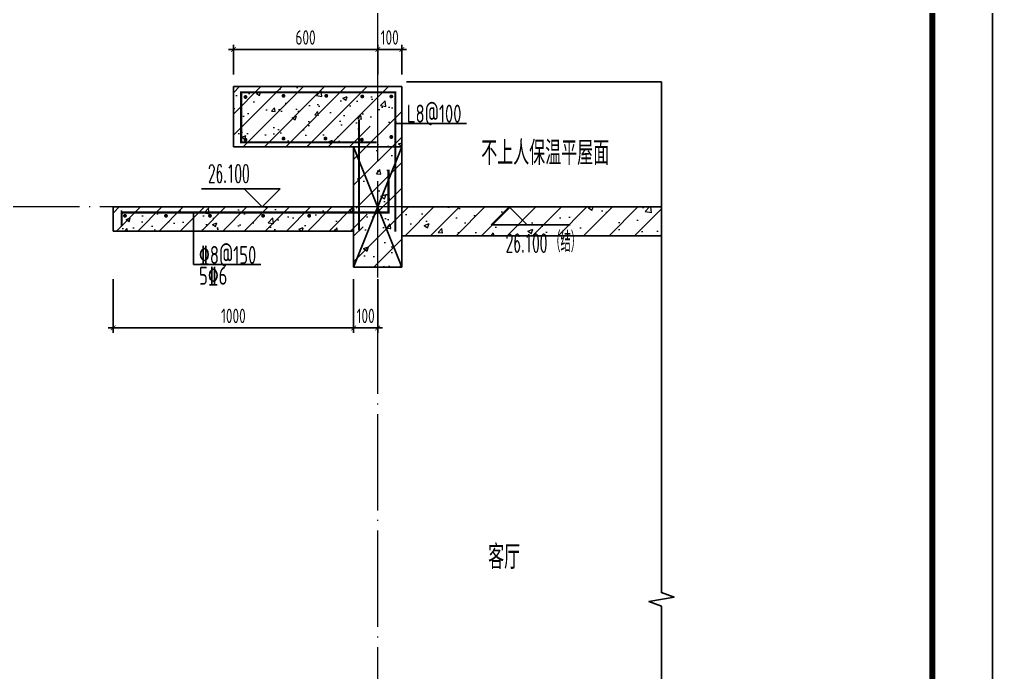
# Model space of a CAD drawing. Extents: x -1058961 to 23600, y -449123 to 2751847.
# Drawn here: x 18243 to 22289, y -20195 to -17481 of the extents above; entities that cross this region are included whole.
import ezdxf

# ---------------------------------------------------------------- set-up
doc = ezdxf.new("R2010")
doc.units = 0
doc.header["$LTSCALE"] = 1000
doc.linetypes.add('DOTE', pattern=[2.4200000000000004, 2, -0.2, 0.02, -0.2])
doc.layers.get('0').update_dxf_attribs({"linetype": 'CONTINUOUS'})
doc.layers.get('DEFPOINTS').update_dxf_attribs({"linetype": 'CONTINUOUS'})
for name, color, linetype in [('DIM', 2, 'CONTINUOUS'), ('DIM_ELEV', 3, 'CONTINUOUS'), ('DIM_SYMB', 3, 'CONTINUOUS'), ('PUB_TEXT', 2, 'CONTINUOUS'), ('REIN', 6, 'CONTINUOUS'), ('S-大样-砼线', 7, 'CONTINUOUS'), ('S-引出线', 40, 'CONTINUOUS'), ('TEXT', 2, 'CONTINUOUS'), ('WALL', 5, 'CONTINUOUS'), ('yichutu', 7, 'CONTINUOUS')]:
    doc.layers.add(name, color=color, linetype=linetype)
for name, color, linetype, lineweight in [('DOTE', 19, 'DOTE', 9), ('PUB_HATCH', 8, 'CONTINUOUS', 9), ('图框', 9, 'CONTINUOUS', 18)]:
    doc.layers.add(name, color=color, linetype=linetype, lineweight=lineweight)
doc.styles.add('_TCH_DIM', font='SIMPLEX.shx', dxfattribs={"width": 0.7, "bigfont": 'GBCBIG.shx'})
doc.styles.add('TSSD_DIMENSION', font='Tssdeng.shx', dxfattribs={"width": 0.7, "bigfont": 'tssdchn.shx'})
doc.styles.add('TSSD_REIN', font='tssdeng.shx', dxfattribs={"width": 0.7, "height": 300, "bigfont": 'tssdchn.shx'})
doc.dimstyles.new('TSSD_20_20', dxfattribs={"dimtxt": 60, "dimasz": 20, "dimexe": 20, "dimexo": 50, "dimgap": 20, "dimtad": 1, "dimdec": 0, "dimzin": 0, "dimdsep": 46, "dimtxsty": 'TSSD_DIMENSION', "dimblk": 'ARCHTICK', "dimblk1": 'ARCHTICK', "dimblk2": 'ARCHTICK', "dimcen": 0, "dimdle": 20, "dimclrt": 7, "dimadec": 0, "dimazin": 0, "dimtfac": 1, "dimtdec": 0, "dimtix": 1, "dimtmove": 2, "dimatfit": 3, "dimfxl": 0, "dimtolj": 1, "dimtzin": 0, "dimarcsym": 0})
pattern_1 = [(45, (-668291.0864030174, 135539.9102943825), (-44.19417382415921, 44.19417382415922), []), (49.99999999999999, (-668291.0864030174, 135539.9102943825), (179.3150456501884, -15.68803374564878), [18.75, -206.25]), (355, (-668291.0864030174, 135539.9102943825), (-34.68783340325, 188.048033425003), [15, -165]), (100.4514, (-668276.1434830175, 135538.6029593826), (144.6273454285054, 172.3598855152384), [15.9350475, -175.285528]), (46.18420000000002, (-668291.0864030174, 135589.9102943825), (266.8102621564111, -41.37975358225452), [28.12499999999996, -309.3749999999993]), (96.6356, (-668268.8522167674, 135586.4619676325), (233.6656763871758, 243.5294677251104), [23.902572, -262.92825]), (351.1842, (-668291.0864030174, 135589.9102943825), (233.6654862834068, 243.5296502313311), [22.5, -247.5]), (21, (-668266.0864030174, 135577.4102943825), (149.2267630296154, -100.6547226663347), [18.75, -206.25]), (326.0000000000001, (-668266.0864030174, 135577.4102943825), (60.82883298039543, 181.2875112617133), [15, -165]), (71.4514, (-668253.6508447673, 135569.0223928826), (210.0556571453725, 80.6326241774881), [15.9350475, -175.285528]), (37.50000000000001, (-668291.0864030174, 135539.9102943825), (3.039963829322667, 83.22346345782788), [0, -163, 0, -167.5, 0, -165.625]), (7.499999999999999, (-668291.0864030174, 135539.9102943825), (65.76738436053715, 98.60292797059006), [0, -95.5, 0, -159.25, 0, -63.125]), (327.5, (-668346.8364030174, 135539.9102943825), (133.4556090431022, -5.638717933594939), [0, -62.5, 0, -195, 0, -258.75]), (317.5, (-668371.8364030174, 135539.9102943825), (145.7965423355966, 25.02624558307943), [0, -81.25, 0, -129.5, 0, -183.75])]
pattern_2 = [(45, (-668291.0864030174, 135539.9102943825), (-53.03300858899106, 53.03300858899107), []), (49.99999999999999, (-668291.0864030174, 135539.9102943825), (215.178054780226, -18.82564049477853), [22.5, -247.5]), (355, (-668291.0864030174, 135539.9102943825), (-41.6254000839, 225.6576401100035), [18, -198]), (100.4514, (-668273.1548990174, 135538.3414923826), (173.5528145142065, 206.8318626182861), [19.122057, -210.3426336]), (46.18420000000002, (-668291.0864030174, 135599.9102943825), (320.1723145876933, -49.65570429870542), [33.74999999999991, -371.2499999999993]), (96.6356, (-668264.4053795174, 135595.7723022826), (280.398811664611, 292.2353612701325), [28.6830864, -315.5139]), (351.1842, (-668291.0864030174, 135599.9102943825), (280.3985835400882, 292.2355802775974), [27, -297]), (21, (-668261.0864030174, 135584.9102943825), (179.0721156355385, -120.7856671996016), [22.5, -247.5]), (326.0000000000001, (-668261.0864030174, 135584.9102943825), (72.99459957647451, 217.5450135140559), [18, -198]), (71.4514, (-668246.1637331174, 135574.8448125826), (252.066788574447, 96.75914901298572), [19.122057, -210.3426336]), (37.50000000000001, (-668291.0864030174, 135539.9102943825), (3.647956595187201, 99.86815614939344), [0, -195.6, 0, -201, 0, -198.75]), (7.499999999999999, (-668291.0864030174, 135539.9102943825), (78.92086123264458, 118.3235135647081), [0, -114.6, 0, -191.1, 0, -75.75]), (327.5, (-668357.9864030174, 135539.9102943825), (160.1467308517227, -6.766461520313927), [0, -75, 0, -234, 0, -310.5]), (317.5, (-668387.9864030174, 135539.9102943825), (174.9558508027159, 30.03149469969532), [0, -97.5, 0, -155.4, 0, -220.5])]

# ---------------------------------------------------------------- blocks, each defined once
blk = doc.blocks.new('GFDDDDRG')
at = {"layer": '图框'}
blk.add_lwpolyline([(923309.7791572664, -107436.9617041193), (923309.7791572663, -159999.4617041193), (893609.7791572664, -159999.4617041193), (893609.7791572665, -107436.9617041193)], close=True, dxfattribs=at)
blk.add_lwpolyline([(923309.7791572664, -107436.9617041193), (923309.7791572663, -159999.4617041193), (893609.7791572664, -159999.4617041193), (893609.7791572665, -107436.9617041193)], close=True, dxfattribs=at)
at = {"layer": '图框', "const_width": 50}
blk.add_lwpolyline([(894109.7791572664, -159499.4617041193), (922809.7791572663, -159499.4617041193), (922809.7791572664, -108686.9617041193), (894109.7791572665, -108686.9617041193)], close=True, dxfattribs=at)
blk = doc.blocks.new('yct-1051-594-26275-14850-25-1002.0')
at = {"layer": 'yichutu', "color": 7}
blk.add_lwpolyline([(0, 0), (0, 14850), (26275, 14850), (26275, 0)], close=True, dxfattribs=at)
blk = doc.blocks.new('_ArchTick')
at = {"color": 0, "linetype": 'ByBlock', "const_width": 0.15}
blk.add_lwpolyline([(-0.5, -0.5), (0.5, 0.5)], dxfattribs=at)
blk = doc.blocks.new('*D2324')
at = {"layer": 'DEFPOINTS', "color": 0}
for p in [(19732.91474508389, -17606.21944673907), (19132.91570937901, -17760.37996902259), (19732.91474508389, -17760.37996903074)]:
    blk.add_point(p, dxfattribs=at)
at = {"layer": 'DIM', "color": 0, "lineweight": -2}
for p, q in [((19132.91570937901, -17710.37996902259), (19132.91570937901, -17586.21944673907)), ((19732.91474508389, -17710.37996903074), (19732.91474508389, -17586.21944673907)), ((19112.91570937901, -17606.21944673907), (19752.91474508389, -17606.21944673907))]:
    blk.add_line(p, q, dxfattribs=at)
at = {"layer": 'DIM', "color": 0, "lineweight": -2, "xscale": 20, "yscale": 20, "zscale": 20, "rotation": 180}
blk.add_blockref('_ArchTick', (19132.91570937901, -17606.21944673907), dxfattribs=at)
at = {"layer": 'DIM', "color": 0, "lineweight": -2, "xscale": 20, "yscale": 20, "zscale": 20}
blk.add_blockref('_ArchTick', (19732.91474508389, -17606.21944673907), dxfattribs=at)
at = {"layer": 'DIM', "color": 7, "insert": (19432.91522723145, -17556.21944673907), "char_height": 60, "attachment_point": 5, "style": 'TSSD_DIMENSION'}
blk.add_mtext('\\A1;600', dxfattribs=at)
blk = doc.blocks.new('*D2325')
at = {"layer": 'DEFPOINTS', "color": 0}
for p in [(19832.91473646241, -17606.21944674384), (19732.91474508389, -17760.37996903074), (19832.91473646241, -17760.37996903207)]:
    blk.add_point(p, dxfattribs=at)
at = {"layer": 'DIM', "color": 0, "lineweight": -2}
for p, q in [((19732.91474508389, -17710.37996903074), (19732.91474508389, -17586.21944674384)), ((19832.91473646241, -17710.37996903207), (19832.91473646241, -17586.21944674384)), ((19732.91474508389, -17606.21944674384), (19712.91474508389, -17606.21944674384)), ((19732.91474508389, -17606.21944674384), (19832.91473646241, -17606.21944674384)), ((19832.91473646241, -17606.21944674384), (19852.91473646241, -17606.21944674384))]:
    blk.add_line(p, q, dxfattribs=at)
at = {"layer": 'DIM', "color": 0, "lineweight": -2, "xscale": 20, "yscale": 20, "zscale": 20}
blk.add_blockref('_ArchTick', (19732.91474508389, -17606.21944674384), dxfattribs=at)
at = {"layer": 'DIM', "color": 0, "lineweight": -2, "xscale": 20, "yscale": 20, "zscale": 20, "rotation": 180}
blk.add_blockref('_ArchTick', (19832.91473646241, -17606.21944674384), dxfattribs=at)
at = {"layer": 'DIM', "color": 7, "insert": (19782.91474077315, -17556.21944674384), "char_height": 60, "attachment_point": 5, "style": 'TSSD_DIMENSION'}
blk.add_mtext('\\A1;100', dxfattribs=at)
blk = doc.blocks.new('*D2340')
at = {"layer": 'DEFPOINTS', "color": 0}
for p in [(18632.91345984919, -18510.37962929276), (19632.91473645635, -18510.37962926173), (19632.91473645635, -18763.0901944401)]:
    blk.add_point(p, dxfattribs=at)
at = {"layer": 'DIM', "color": 0, "lineweight": -2}
for p, q in [((18632.91345984919, -18560.37962929276), (18632.91345984919, -18783.0901944401)), ((19632.91473645635, -18560.37962926173), (19632.91473645635, -18783.0901944401)), ((18612.91345984919, -18763.0901944401), (19652.91473645635, -18763.0901944401))]:
    blk.add_line(p, q, dxfattribs=at)
at = {"layer": 'DIM', "color": 0, "lineweight": -2, "xscale": 20, "yscale": 20, "zscale": 20, "rotation": 180}
blk.add_blockref('_ArchTick', (18632.91345984919, -18763.0901944401), dxfattribs=at)
at = {"layer": 'DIM', "color": 0, "lineweight": -2, "xscale": 20, "yscale": 20, "zscale": 20}
blk.add_blockref('_ArchTick', (19632.91473645635, -18763.0901944401), dxfattribs=at)
at = {"layer": 'DIM', "color": 7, "insert": (19132.91409815277, -18713.0901944401), "char_height": 60, "attachment_point": 5, "style": 'TSSD_DIMENSION'}
blk.add_mtext('\\A1;1000', dxfattribs=at)
blk = doc.blocks.new('*D2341')
at = {"layer": 'DEFPOINTS', "color": 0}
for p in [(19632.91473645635, -18510.37962926173), (19732.91145071224, -18510.37962925865), (19732.91145071224, -18763.09019442304)]:
    blk.add_point(p, dxfattribs=at)
at = {"layer": 'DIM', "color": 0, "lineweight": -2}
for p, q in [((19632.91473645635, -18560.37962926173), (19632.91473645635, -18783.09019442304)), ((19732.91145071224, -18560.37962925865), (19732.91145071224, -18783.09019442304)), ((19632.91473645635, -18763.09019442304), (19612.91473645635, -18763.09019442304)), ((19632.91473645635, -18763.09019442304), (19732.91145071224, -18763.09019442304)), ((19732.91145071224, -18763.09019442304), (19752.91145071224, -18763.09019442304))]:
    blk.add_line(p, q, dxfattribs=at)
at = {"layer": 'DIM', "color": 0, "lineweight": -2, "xscale": 20, "yscale": 20, "zscale": 20}
blk.add_blockref('_ArchTick', (19632.91473645635, -18763.09019442304), dxfattribs=at)
at = {"layer": 'DIM', "color": 0, "lineweight": -2, "xscale": 20, "yscale": 20, "zscale": 20, "rotation": 180}
blk.add_blockref('_ArchTick', (19732.91145071224, -18763.09019442304), dxfattribs=at)
at = {"layer": 'DIM', "color": 7, "insert": (19682.9130935843, -18713.09019442304), "char_height": 60, "attachment_point": 5, "style": 'TSSD_DIMENSION'}
blk.add_mtext('\\A1;100', dxfattribs=at)
blk = doc.blocks.new('20210809.04171406')
at = {"layer": 'REIN', "const_width": 9}
for points in [[(88215.07374999626, 67166.67220096484), (87651.38313846523, 67166.67220096484), (87651.38313846523, 67375.03922357417), (88292.5139841265, 67375.03922357417), (88292.5139841265, 66796.02968519933)], [(88141.41388030117, 66801.63005872823), (88141.41388030117, 67260.31856754063)], [(87154.50981688779, 66817.85719262507), (87154.50981688779, 66875.43710026589), (88264.40782610606, 66875.43710026589), (88264.40782610606, 67053.96374858242)]]:
    blk.add_lwpolyline(points, dxfattribs=at)
at = {"layer": 'REIN', "const_width": 8}
for points in [[(87823.6807625168, 67360.19869704232, 1), (87831.6807625168, 67360.19869704232, 1)], [(88001.37212880747, 67360.19869704232, 1), (88009.37212880747, 67360.19869704232, 1)], [(87665.67127788672, 67355.43771932148, 1), (87673.67127788672, 67355.43771932148, 1)], [(88151.15523562813, 67357.69646290988, 1), (88159.15523562813, 67357.69646290988, 1)], [(88271.87626595283, 67357.69646290988, 1), (88279.87626595283, 67357.69646290988, 1)], [(87665.67127788672, 67177.98571190391, 1), (87673.67127788672, 67177.98571190391, 1)], [(87823.6807625168, 67182.74668962475, 1), (87831.6807625168, 67182.74668962475, 1)], [(87998.02167352801, 67182.74668962475, 1), (88006.02167352801, 67182.74668962475, 1)], [(88149.28719599871, 67177.98571190391, 1), (88157.28719599871, 67177.98571190391, 1)], [(88271.87626595283, 67189.15190573719, 1), (88279.87626595283, 67189.15190573719, 1)], [(87164.47699762043, 66861.82868322248, 1), (87172.47699762043, 66861.82868322248, 1)], [(87335.00492882635, 66861.82868322248, 1), (87343.00492882635, 66861.82868322248, 1)], [(87518.0426310366, 66861.82868322248, 1), (87526.0426310366, 66861.82868322248, 1)], [(87738.72935702559, 66861.82868322248, 1), (87746.72935702559, 66861.82868322248, 1)], [(87930.565797708, 66861.82868322248, 1), (87938.565797708, 66861.82868322248, 1)]]:
    blk.add_lwpolyline(points, format="xyb", close=True, dxfattribs=at)
at = {"layer": 'S-大样-砼线'}
for p, q in [((88119.25979983388, 67148.57157406655), (88319.25979864178, 66648.5640012225)), ((88319.26274657762, 67148.57157407027), (88119.26274776692, 66648.56400121878))]:
    blk.add_line(p, q, dxfattribs=at)
blk.add_lwpolyline([(88319.25980569655, 67148.57157406655), (88119.25979983388, 67148.57157406655), (88119.25979982642, 66648.5640012225), (88319.25980568817, 66648.5640012225)], close=True, dxfattribs=at)
at = {"layer": 'S-引出线'}
for p, q in [((88288.5139841265, 67244.57073523403), (88588.64828086412, 67244.57073523403)), ((87453.36764787417, 66875.43710026589), (87453.36764787417, 66658.88552969393)), ((87453.36764787417, 66658.88552969393), (87733.07176248264, 66658.88552969393))]:
    blk.add_line(p, q, dxfattribs=at)
at = {"layer": 'TEXT', "style": 'TSSD_REIN', "width": 0.7}
for s, p in [('L8@100', (88340.59175929893, 67248.67950404693)), ('%%1328@150', (87476.45178749971, 66661.39319736582)), ('5%%1326', (87476.45178749971, 66575.168009036))]:
    blk.add_text(s, height=75, rotation=1.867629851175362e-07, dxfattribs=at).set_placement(p)

msp = doc.modelspace()

# ---------------------------------------------------------------- hatches: boundary and pattern name
at = {"layer": 'PUB_HATCH'}
h = msp.add_hatch(dxfattribs=at)
h.set_pattern_fill('钢筋混凝土', color=256, scale=25, style=0)
h.set_pattern_definition(pattern_1)
h.paths.add_polyline_path([(19132.91570939019, -18010.37996902253), (19632.91521359829, -18010.37996898754), (19832.91473644355, -17760.37996899366), (19132.91570937901, -17760.37996902253)])
h = msp.add_hatch(dxfattribs=at)
h.set_pattern_fill('钢筋混凝土', color=256, scale=30, style=0)
h.set_pattern_definition(pattern_2)
h.paths.add_polyline_path([(19832.91473644355, -17760.37996899366), (19632.91521359829, -18010.37996898754), (19632.91569072916, -18260.38001096837), (19732.91548077483, -18315.38293764775), (19832.91569071624, -18260.38586432865)])
h = msp.add_hatch(dxfattribs=at)
h.set_pattern_fill('钢筋混凝土', color=256, scale=25, style=0)
h.set_pattern_definition(pattern_1)
h.paths.add_polyline_path([(18632.91674496315, -18360.38001101272), (19632.91530897981, -18360.38001096732), (19732.91548077483, -18315.38293764775), (19632.91569072916, -18260.38001096837), (18632.91674495873, -18260.38001101272)])
h = msp.add_hatch(dxfattribs=at)
h.set_pattern_fill('钢筋混凝土', color=256, scale=30, style=0)
h.set_pattern_definition(pattern_2)
h.paths.add_polyline_path([(20912.916006846, -18260.38586433156), (19832.91569071624, -18260.38586432865), (19732.91548077471, -18315.38293764775), (19832.91523267387, -18380.38586432679), (20912.91600684577, -18380.38586433156)])
h = msp.add_hatch(dxfattribs=at)
h.set_pattern_fill('钢筋混凝土', color=256, scale=30, style=0)
h.set_pattern_definition(pattern_2)
h.paths.add_polyline_path([(19732.91548077483, -18315.38293764775), (19632.91530897981, -18360.38001096732), (19632.91473645635, -18510.37962926179), (19832.91473645496, -18510.38039267098), (19832.91523267387, -18380.38586432679)])

# ---------------------------------------------------------------- linework, layer by layer
at = {"color": 251}
msp.add_line((20912.91506402695, -17740.26918457885), (19852.9146940395, -17740.38073413307), dxfattribs=at)
at = {"layer": 'DIM_ELEV', "color": 3}
for p, q in [((19327.70368631778, -18185.38001057127), (18999.70368631778, -18185.38001057127)), ((19252.70368631778, -18260.38001057127), (19177.70368631778, -18185.38001057127)), ((19252.70368631778, -18260.38001057127), (19327.70368631778, -18185.38001057127)), ((20279.6347259992, -18260.38001096377), (20204.6347259992, -18335.38001096377)), ((20279.6347259992, -18260.38001096377), (20354.6347259992, -18335.38001096377)), ((20204.6347259992, -18335.38001096377), (20532.6347259992, -18335.38001096377))]:
    msp.add_line(p, q, dxfattribs=at)
at = {"layer": 'DIM_SYMB'}
msp.add_lwpolyline([(20912.91701214213, -17740.26917792321), (20912.91651420866, -19862.57989004708), (20965.4165097255, -19881.68833966349), (20860.4165053817, -19900.20264800295), (20912.91650101135, -19918.82989004708), (20912.91600307787, -22041.1406021709)], dxfattribs=at)
at = {"layer": 'DOTE', "color": 1, "linetype": 'DOTE', "ltscale": 0.2}
for p, q in [((19732.91473645589, -21941.14060216999), (19732.91588156938, -17160.380010747)), ((20912.91600308043, -18260.38001096383), (18163.44003905903, -18260.38001096359))]:
    msp.add_line(p, q, dxfattribs=at)
at = {"layer": 'WALL'}
for p, q in [((19132.91570937901, -17760.37996902253), (19832.91473644355, -17760.37996899366)), ((19132.91570937901, -17760.37996902253), (19132.91570939019, -18010.37996902253)), ((19832.91473644355, -17760.37996899366), (19832.91569071624, -18260.38586432865)), ((19132.91570939019, -18010.37996902253), (19632.91521359829, -18010.37996898754)), ((19632.91521359829, -18010.37996898754), (19632.91569072916, -18260.38001096837)), ((18632.91674495873, -18260.38001101272), (19632.91569072916, -18260.38001096837)), ((18632.91674495873, -18260.38001101272), (18632.91674496315, -18360.38001101272)), ((20912.916006846, -18260.38586433156), (19832.91569071624, -18260.38586432865)), ((20912.91600684577, -18380.38586433156), (20912.916006846, -18260.38586433156)), ((18632.91674496315, -18360.38001101272), (19632.91530897981, -18360.38001096732)), ((19632.91530897981, -18360.38001096732), (19632.91473645635, -18510.37962926179)), ((19832.91523267387, -18380.38586432679), (19832.91473645496, -18510.38039267098)), ((20912.91600684577, -18380.38586433156), (19832.91523267387, -18380.38586432679)), ((19832.91473645496, -18510.38039267098), (19632.91473645635, -18510.37962926179))]:
    msp.add_line(p, q, dxfattribs=at)

# ---------------------------------------------------------------- block references
at = {"xscale": 0.5, "yscale": 0.5, "zscale": 0.5}
msp.add_blockref('GFDDDDRG', (-439365.4759816508, 41823.38386412762), dxfattribs=at)
at = {"layer": 'REIN'}
msp.add_blockref('20210809.04171406', (-68486.34516516188, -85158.94413641951), dxfattribs=at)
at = {"layer": 'yichutu', "rotation": 270}
msp.add_blockref('yct-1051-594-26275-14850-25-1002.0', (7439.413596982486, -11895.09698793205), dxfattribs=at)

# ---------------------------------------------------------------- texts
at = {"layer": 'DIM_ELEV', "color": 7, "style": '_TCH_DIM'}
for s, height, width, p in [('（结）', 84.39716312056737, 0.7, (20450.58088532242, -18447.90501096379)), ('26.100', 74.375, 0.4941176470588236, (20265.08088532242, -18447.90501096379))]:
    msp.add_text(s, height=height, dxfattribs=dict(at, width=width)).set_placement(p)
at = {"layer": 'PUB_TEXT', "style": 'TSSD_REIN', "width": 0.7}
for s, p in [('不上人保温平屋面', (20163.39476078155, -18086.03681352251)), ('客厅', (20192.15768293978, -19764.75752703723))]:
    msp.add_text(s, height=100, dxfattribs=at).set_placement(p)
at = {"layer": 'PUB_TEXT', "color": 3, "style": '_TCH_DIM', "width": 0.4941176470588236}
msp.add_text('26.100', height=74.375, dxfattribs=at).set_placement((19027.20368631778, -18159.13001057127))

# ---------------------------------------------------------------- dimensions: what is measured, and where the dimension line sits
at = {"layer": 'DIM'}
for p1, p2, distance, picture, middle in [((19132.91570937901, -17760.37996902259), (19732.91474508389, -17760.37996903074), 154.1605222916696, '*D2324', (19432.91522723145, -17556.21944673907)), ((19732.91474508389, -17760.37996903074), (19832.91473646241, -17760.37996903207), 154.16052228823173, '*D2325', (19782.91474077315, -17556.21944674384)), ((18632.91345984919, -18510.37962929276), (19632.91473645635, -18510.37962926173), -252.71056517837133, '*D2340', (19132.91409815277, -18713.0901944401)), ((19632.91473645635, -18510.37962926173), (19732.91145071224, -18510.37962925865), -252.71056516439057, '*D2341', (19682.9130935843, -18713.09019442304))]:
    dim = msp.add_aligned_dim(p1=p1, p2=p2, distance=distance, dimstyle='TSSD_20_20', dxfattribs=at)
    dim.commit()
    dim.dimension.update_dxf_attribs({"geometry": picture, "text_midpoint": middle})

doc.saveas('drawing.dxf')
